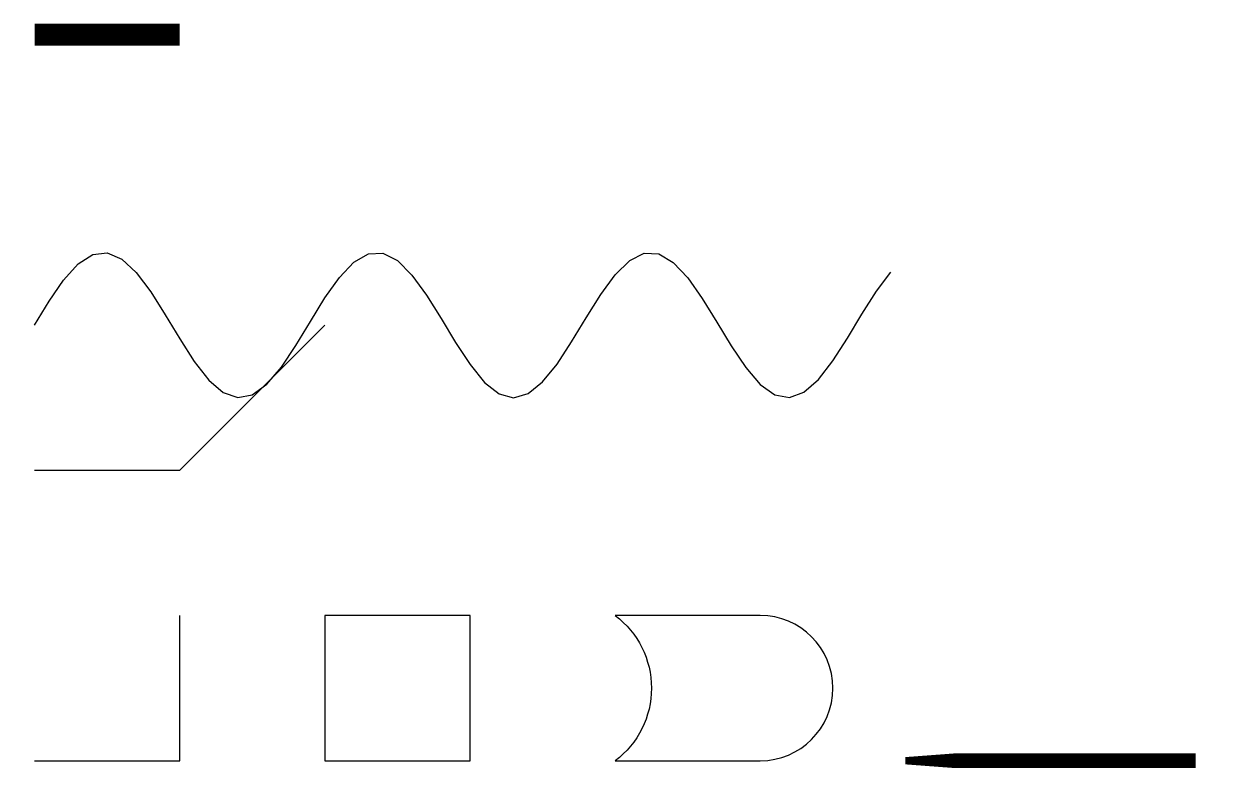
# Model space of a CAD drawing. Extents: x -0.8 to 81, y -1 to 50.8.
import ezdxf

# ---------------------------------------------------------------- set-up
doc = ezdxf.new("R2010")
doc.units = 0
doc.layers.get('0').update_dxf_attribs({"linetype": 'CONTINUOUS'})
doc.layers.add('P2D', color=7, linetype='CONTINUOUS')

msp = doc.modelspace()

# ---------------------------------------------------------------- linework, layer by layer
at = {"const_width": 1.5}
msp.add_lwpolyline([(0, 50), (10, 50)], dxfattribs=at)
msp.add_lwpolyline([(0, 30), (1, 31.636), (2, 33.092), (3, 34.207), (4, 34.86), (5, 34.977), (6, 34.546), (7, 33.615), (8, 32.286), (9, 30.706), (10, 29.047), (11, 27.494), (12, 26.216), (13, 25.355), (14, 25.005), (15, 25.205), (16, 25.933), (17, 27.109), (18, 28.603), (19, 30.251), (20, 31.871), (21, 33.285), (22, 34.337), (23, 34.913), (24, 34.947), (25, 34.436), (26, 33.438), (27, 32.061), (28, 30.457), (29, 28.802), (30, 27.28), (31, 26.057), (32, 25.268), (33, 25), (34, 25.283), (35, 26.084), (36, 27.317), (37, 28.845), (38, 30.501), (39, 32.101), (40, 33.47), (41, 34.457), (42, 34.953), (43, 34.904), (44, 34.315), (45, 33.251), (46, 31.83), (47, 30.206), (48, 28.56), (49, 27.073), (50, 25.908), (51, 25.193), (52, 25.007), (53, 25.371), (54, 26.245), (55, 27.532), (56, 29.091), (57, 30.749), (58, 32.326), (59, 33.646)])
msp.add_lwpolyline([(20, 0), (30, 0), (30, 10), (20, 10)], close=True)
msp.add_lwpolyline([(40, 0), (50, 0, 1), (50, 10), (40, 10, -0.5)], format="xyb", close=True)
msp.add_lwpolyline([(60, 0, 0.5, 2, 0), (70, 0, 1, 1, 0), (80, 0, 0.1, 0.1, 0)], format="xyseb")
msp.add_polyline3d([(0, 20, 0), (10, 20, 5), (20, 30, 10)])
at = {"layer": 'P2D'}
msp.add_lwpolyline([(0, 0), (10, 0), (10, 10)], dxfattribs=at)

doc.saveas('drawing.dxf')
